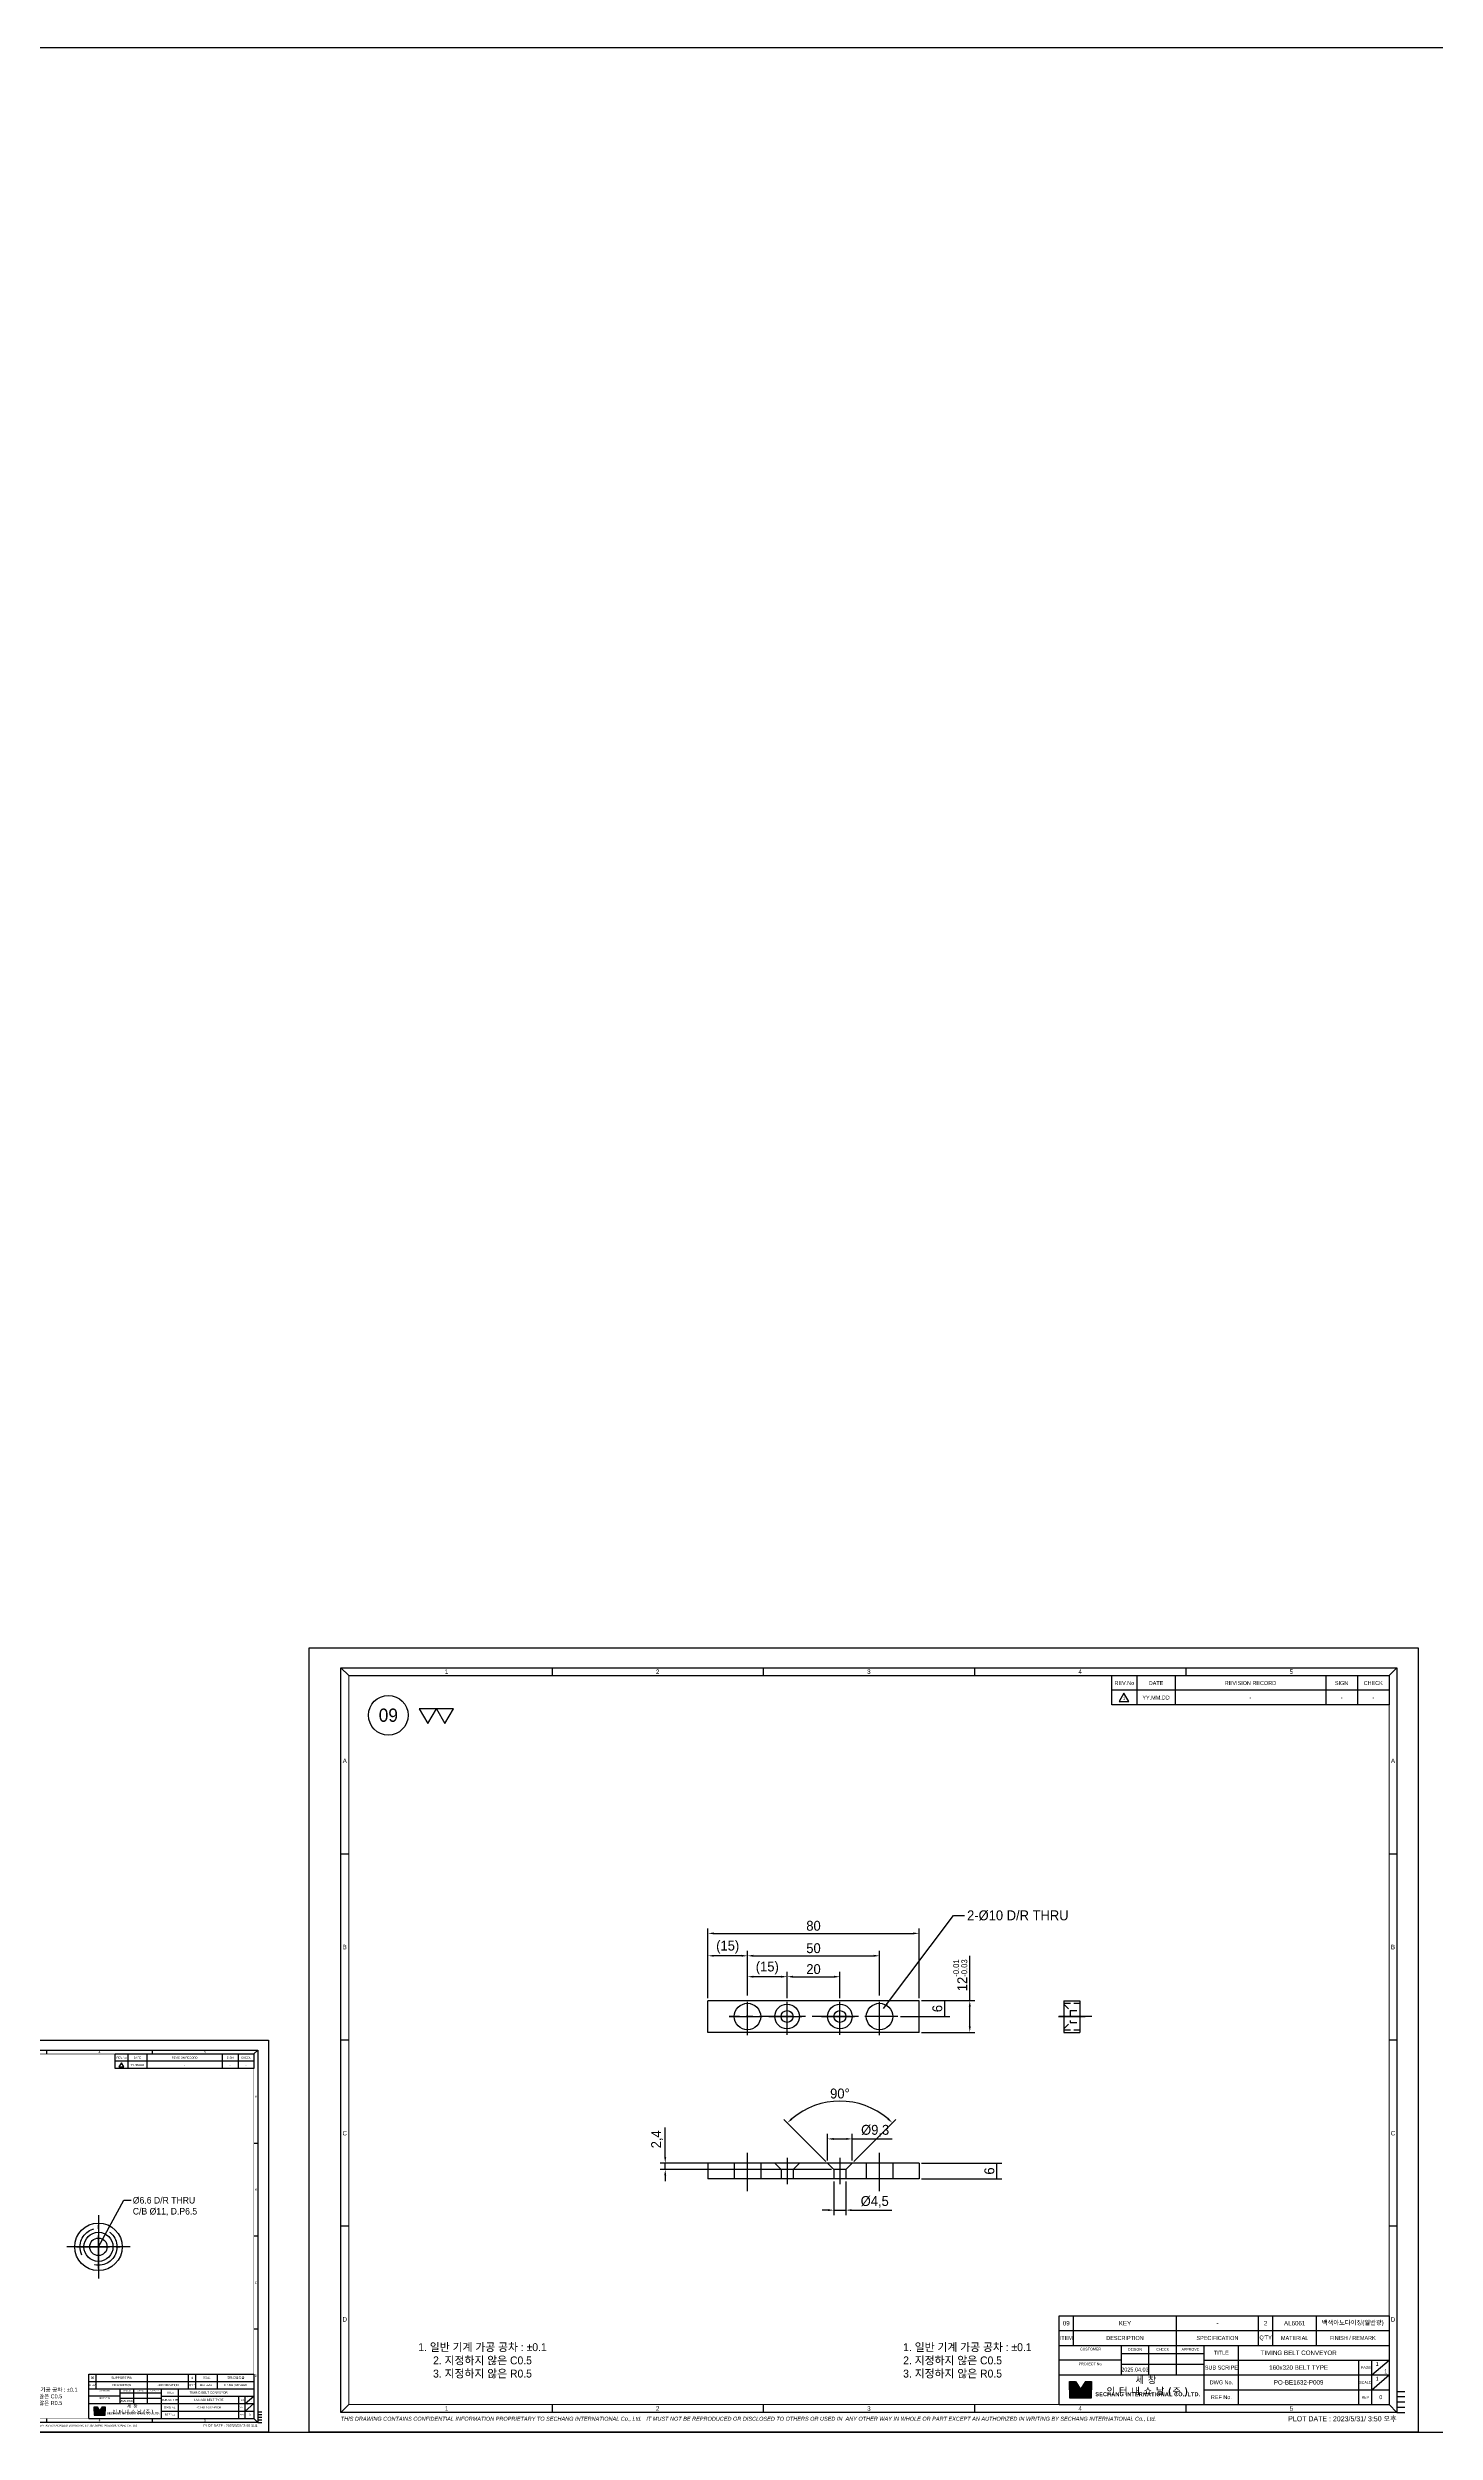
# Model space of a CAD drawing. Header units: inches. Extents: x 0 to 23821, y 0 to 11279.
# Drawn here: x 19814 to 20339, y 7288 to 8191 of the extents above; entities that cross this region are included whole.
import ezdxf
from ezdxf.enums import TextEntityAlignment as Align

# ---------------------------------------------------------------- set-up
doc = ezdxf.new("R2010")
doc.units = ezdxf.units.IN
doc.header["$LTSCALE"] = 10
doc.header["$MEASUREMENT"] = 0
for name, pattern in [('CENTER', [2, 1.25, -0.25, 0.25, -0.25]), ('HIDDEN', [0.375, 0.25, -0.125]), ('HIDDENX2', [0.75, 0.5, -0.25]), ('PHANTOM', [2.5, 1.25, -0.25, 0.25, -0.25, 0.25, -0.25])]:
    doc.linetypes.add(name, pattern=pattern)
doc.layers.get('Defpoints').update_dxf_attribs({"color": 8})
for name, color, linetype in [('11', 1, 'CENTER'), ('22', 2, 'HIDDEN'), ('66', 6, 'PHANTOM'), ('77', 40, 'HIDDEN'), ('CENTER LINE', 1, 'CENTER'), ('CENTERLINE', 1, 'CENTER'), ('HIDDEN LINE', 4, 'HIDDEN'), ('HiddenLine', 4, 'HIDDENX2'), ('T', 3, 'Continuous')]:
    doc.layers.add(name, color=color, linetype=linetype)
doc.styles.add('SCI', font='')
doc.styles.get('SCI').set_extended_font_data('Gulim')
doc.dimstyles.new('SCH', dxfattribs={"dimtxt": 2.5, "dimasz": 2, "dimexe": 1.25, "dimexo": 0.625, "dimtad": 1, "dimdec": 8, "dimtxsty": 'SCI', "dimcen": 2.5, "dimclrd": 4, "dimclre": 4, "dimclrt": 7, "dimadec": 8, "dimazin": 2, "dimtfac": 1, "dimtdec": 8, "dimtmove": 0, "dimatfit": 3, "dimfxl": 1, "dimarcsym": 0})

# ---------------------------------------------------------------- blocks, each defined once
blk = doc.blocks.new('A$C5b8731fd')
for p, q in [((0, 0), (-2.3, -3.9)), ((2.3, -3.9), (0, 0)), ((-2.3, -3.9), (2.3, -3.9))]:
    blk.add_line(p, q)
blk = doc.blocks.new('SECHANG TITLE')
h = blk.add_hatch(color=162)
h.dxf.hatch_style = 1
h.paths.add_polyline_path([(6.08, -25.11), (4.21, -25.11), (4.21, -27.9), (7.94, -27.9)])
h.paths.add_polyline_path([(12.06, -25.11), (10.19, -25.11), (8.33, -27.9), (12.06, -27.9)])
h.paths.add_polyline_path([(12.06, -28.1), (4.21, -28.1), (4.21, -30.89), (12.06, -30.89)])
at = {"color": 3}
for p, q in [((125, 0), (125, -33.6)), ((0, -5.6), (125, -5.6)), ((0, -33.6), (0, -5.6)), ((5.5, -11.2), (5.5, -5.6)), ((44.5, -22.4), (44.5, -5.6)), ((75.5, -11.2), (75.5, -5.6)), ((81, -11.2), (81, -5.6)), ((97.5, -11.2), (97.5, -5.6)), ((0, -11.2), (125, -11.2)), ((23.5, -16.8), (0, -16.8)), ((23.5, -11.2), (23.5, -22.4)), ((23.5, -14.2), (55, -14.2)), ((34, -22.4), (34, -11.2)), ((55, -33.6), (55, -11.2)), ((55, -16.8), (125, -16.8)), ((68, -33.6), (68, -11.2)), ((113.5, -33.6), (113.5, -16.8)), ((118.5, -22.4), (125, -16.8)), ((118.5, -33.6), (118.5, -16.8)), ((0, -22.4), (125, -22.4)), ((23.5, -18.3), (55, -18.3)), ((118.5, -28), (125, -22.4)), ((0, -33.6), (125, -33.6)), ((55, -28), (125, -28))]:
    blk.add_line(p, q, dxfattribs=at)
for p, q in [((4, -28), (4, -24.9)), ((4, -24.9), (6.19, -24.9)), ((4.21, -27.9), (4.21, -25.11)), ((4.21, -25.11), (6.08, -25.11)), ((6.08, -25.11), (7.94, -27.9)), ((6.19, -24.9), (8.13, -27.81)), ((10.08, -24.9), (8.13, -27.81)), ((10.19, -25.11), (8.33, -27.9)), ((10.08, -24.9), (12.27, -24.9)), ((10.19, -25.11), (12.06, -25.11)), ((12.06, -25.11), (12.06, -27.9)), ((12.27, -24.9), (12.27, -28)), ((4, -28), (4, -31.1)), ((4, -31.1), (12.27, -31.1)), ((7.94, -27.9), (4.21, -27.9)), ((12.06, -28.1), (4.21, -28.1)), ((4.21, -28.1), (4.21, -30.89)), ((4.21, -30.89), (12.06, -30.89)), ((12.06, -27.9), (8.33, -27.9)), ((12.06, -30.89), (12.06, -28.1)), ((12.27, -31.1), (12.27, -28))]:
    blk.add_line(p, q)
at = {"attachment_point": 5, "style": 'SCI'}
for s, insert, char_height, width in [('ITEM', (2.75, -8.4), 1.5, 5.5), ('DESCRIPTION', (25, -8.4), 1.5, 39), ('SPECIFICATION', (60, -8.4), 1.5, 31), ("Q'TY", (78.25, -8.4), 1.5, 5.5), ('MATERIAL', (89.25, -8.4), 1.5, 16.5), ('FINISH / REMARK', (111.25, -8.4), 1.5, 27.5), (' PROJECT No.', (11.75, -18.2), 1, 23.5), (' CUSTOMER', (11.75, -12.6), 1, 23.5), ('DESIGN', (28.75, -12.7), 1, 10.5), ('CHECK', (39.25, -12.7), 1, 10.5), ('APPROVE', (49.75, -12.7), 1, 10.5), ('TITLE', (61.5, -14), 1.5, 13), ('{\\fGulim|b1|i0|c129|p50;\\T1.45;세창 인터내쇼날(주)}', (33.63, -26.75), 2.5, 38.7333), ('SUB SCRIPE', (61.5, -19.6), 1.5, 13), ('DWG No.', (61.5, -25.2), 1.5, 13), ('SCALE', (116, -25.2), 1, 5), (' PAGE', (116, -19.6), 1, 5), ('{\\fGulim|b1|i0|c129|p50;\\T1.05;SECHANG INTERNATIONAL CO., LTD.}', (33.63, -29.85), 1.5, 38.7333), ('REF No.', (61.5, -30.8), 1.5, 13), ('REV', (116, -30.8), 1, 5)]:
    blk.add_mtext(s, dxfattribs=dict(at, insert=insert, char_height=char_height, width=width))
blk = doc.blocks.new('SECHANG REV')
at = {"color": 7}
blk.add_line((-52.5, 0), (-52.5, 5.5), dxfattribs=at)
blk.add_line((52.5, 0), (-52.5, 0))
at = {"color": 3}
for p, q in [((-43, 5.5), (-43, 0)), ((-28.5, 5.5), (-28.5, 0)), ((28.5, 5.5), (28.5, 0)), ((40.5, 5.5), (40.5, 0)), ((52.5, 5.5), (52.5, 0))]:
    blk.add_line(p, q, dxfattribs=at)
blk = doc.blocks.new('SECHANG A3')
at = {"color": 2}
for p, q in [((-198, 289.5), (-195, 286.5)), ((-118, 289.5), (-118, 286.5)), ((-38, 289.5), (-38, 286.5)), ((42, 289.5), (42, 286.5)), ((122, 289.5), (122, 286.5)), ((202, 289.5), (199, 286.5)), ((-195, 10.5), (-198, 7.5)), ((-118, 10.5), (-118, 7.5)), ((-38, 10.5), (-38, 7.5)), ((42, 10.5), (42, 7.5)), ((122, 10.5), (122, 7.5)), ((199, 10.5), (202, 7.5))]:
    blk.add_line(p, q, dxfattribs=at)
at = {"color": 3}
blk.add_line((94, 286.5), (199, 286.5), dxfattribs=at)
for p, q in [((-198, 219), (-195, 219)), ((199, 219), (202, 219)), ((-195, 148.5), (-198, 148.5)), ((202, 148.5), (199, 148.5)), ((-195, 78), (-198, 78)), ((202, 78), (199, 78)), ((202, 15.5), (205, 15.5))]:
    blk.add_line(p, q)
at = {"color": 1}
blk.add_lwpolyline([(-210, 297), (210, 297), (210, 0), (-210, 0)], close=True, dxfattribs=at)
at = {"color": 2}
blk.add_lwpolyline([(-198, 289.5), (202, 289.5), (202, 7.5), (-198, 7.5)], close=True, dxfattribs=at)
at = {"const_width": 0.4}
blk.add_lwpolyline([(-195, 286.5), (199, 286.5), (199, 10.5), (-195, 10.5)], close=True, dxfattribs=at)
at = {"layer": '11', "ltscale": 5}
blk.add_line((202, 11.5), (205, 11.5), dxfattribs=at)
at = {"layer": '22', "ltscale": 5}
blk.add_line((202, 13.5), (205, 13.5), dxfattribs=at)
at = {"layer": '66', "ltscale": 3}
blk.add_line((202, 9.5), (205, 9.5), dxfattribs=at)
at = {"layer": 'T'}
blk.add_line((202, 7.5), (205, 7.5), dxfattribs=at)
for name, p in [('SECHANG REV', (146.5, 281)), ('SECHANG TITLE', (74, 44.1))]:
    blk.add_blockref(name, p)
at = {"linetype": 'Continuous', "style": 'SCI'}
blk.add_text('PLOT DATE : 2023/5/31/ 3:50 오후', height=1.92, dxfattribs=at).set_placement((201.86, 4.16), align=Align.RIGHT)
at = {"color": 2, "style": 'SCI'}
for s, insert, char_height, width, attachment_point in [('1', (-158, 288), 1.7, 80, 5), ('2', (-78, 288), 1.7, 80, 5), ('3', (2, 288), 1.7, 80, 5), ('4', (82, 288), 1.7, 80, 5), ('5', (162, 288), 1.7, 80, 5), ('A', (-196.5, 254.25), 1.7, 3, 5), ('A', (200.5, 254.25), 1.7, 3, 5), ('B', (-196.5, 183.75), 1.7, 3, 5), ('B', (200.5, 183.75), 1.7, 3, 5), ('C', (-196.5, 113.25), 1.7, 3, 5), ('C', (200.5, 113.25), 1.7, 3, 5), ('D', (-196.5, 42.75), 1.7, 3, 5), ('D', (200.5, 42.75), 1.7, 3, 5), ('1. 일반 기계 가공 공차 : ±0.1\\P2. 지정하지 않은 C0.5\\P3. 지정하지 않은 R0.5', (14.98, 27.07), 3, 83.5818, 4), ('TIMING BELT CONVEYOR', (164.75, 30.1), 1.7, 45.5, 5), ('2025.04.03', (102.75, 23.75), 1.5, 10.5, 5), ('\\pi1.42726;1', (195.75, 23.1), 1.5, 3.25, 4), ('1', (-158, 9), 1.7, 80, 5), ('2', (-78, 9), 1.7, 80, 5), ('3', (2, 9), 1.7, 80, 5), ('4', (82, 9), 1.7, 80, 5), ('5', (162, 9), 1.7, 80, 5)]:
    blk.add_mtext(s, dxfattribs=dict(at, insert=insert, char_height=char_height, width=width, attachment_point=attachment_point))
at = {"char_height": 1.5, "attachment_point": 5, "style": 'SCI'}
for s, insert, width in [('REV.No', (98.75, 283.7), 9.5), ('DATE', (110.75, 283.7), 14.5), ('REVISION RECORD', (146.5, 283.7), 57), ('SIGN', (181, 283.7), 12), ('CHECK', (193, 283.7), 12)]:
    blk.add_mtext(s, dxfattribs=dict(at, insert=insert, width=width))
at = {"color": 3, "insert": (-198, 5), "char_height": 1.5, "width": 400.0238, "attachment_point": 4, "style": 'SCI'}
blk.add_mtext('{\\fArial|b0|i1|c0|p34;THIS DRAWING CONTAINS CONFIDENTIAL INFORMATION PROPRIETARY TO SECHANG INTERNATIONAL Co., Ltd.   IT MUST NOT BE REPRODUCED OR DISCLOSED TO OTHERS OR USED IN  ANY OTHER WAY IN WHOLE OR PART EXCEPT AN AUTHORIZED IN WRITING BY SECHANG INTERNATIONAL Co., Ltd.  }', dxfattribs=at)
blk = doc.blocks.new('A$C22515e4a')
at = {"color": 3}
for p, q in [((0, 0), (125, 0)), ((0, -5.6), (0, 0)), ((5.5, -5.6), (5.5, 0)), ((44.5, -5.6), (44.5, 0)), ((75.5, -5.6), (75.5, 0)), ((81, -5.6), (81, 0)), ((97.5, -5.6), (97.5, 0)), ((125, 0), (125, -5.6))]:
    blk.add_line(p, q, dxfattribs=at)
blk = doc.blocks.new('MDCBM6', base_point=(40751.01, 10879.93))
at = {"color": 7, "linetype": 'Continuous'}
for radius in [5.5, 3.3]:
    blk.add_circle((40751.01, 10879.93), radius, dxfattribs=at)
at = {"layer": '11'}
for p, q in [((40751.01, 10871.68), (40751.01, 10888.18)), ((40742.76, 10879.93), (40759.26, 10879.93))]:
    blk.add_line(p, q, dxfattribs=at)
blk = doc.blocks.new('A$C8c8529ab')
blk.add_circle((0, 0), 9)
at = {"layer": 'CENTER LINE', "ltscale": 5}
for p, q in [((0, 12), (0, -12)), ((12, 0), (-12, 0))]:
    blk.add_line(p, q, dxfattribs=at)
at = {"layer": 'HIDDEN LINE', "ltscale": 5}
blk.add_circle((0, 0), 7, dxfattribs=at)
blk.add_blockref('MDCBM6', (0, 0))
blk = doc.blocks.new('*U546')
at = {"color": 2}
for points in [[(0, 0), (1.5, 2.6), (-1.5, 2.6)], [(3, 0), (4.5, 2.6), (1.5, 2.6)]]:
    blk.add_lwpolyline(points, close=True, dxfattribs=at)
blk = doc.blocks.new('A$C1D625E36')
for p, q in [((40, 0), (-40, 0)), ((-40, 0), (-40, -6)), ((40, -6), (-40, -6)), ((40, 0), (40, -6))]:
    blk.add_line(p, q)
at = {"layer": 'CENTERLINE', "ltscale": 5}
for p, q in [((-25, -10.6), (-25, 3.9)), ((25, -10.6), (25, 3.9))]:
    blk.add_line(p, q, dxfattribs=at)
at = {"layer": 'CENTERLINE', "ltscale": 1.425}
for p, q in [((-10, 2), (-10, -8)), ((10, 2), (10, -8))]:
    blk.add_line(p, q, dxfattribs=at)
at = {"layer": 'HiddenLine', "ltscale": 5}
for p, q in [((-30, 0), (-30, -6)), ((-20, 0), (-20, -6)), ((20, 0), (20, -6)), ((30, 0), (30, -6))]:
    blk.add_line(p, q, dxfattribs=at)
at = {"layer": 'HiddenLine', "ltscale": 2.85}
for p, q in [((-14.65, 0), (-12.25, -2.4)), ((-5.35, 0), (-7.75, -2.4)), ((5.35, 0), (7.75, -2.4)), ((14.65, 0), (12.25, -2.4)), ((-7.75, -2.4), (-12.25, -2.4)), ((-12.25, -2.4), (-12.25, -6)), ((-7.75, -2.4), (-7.75, -6)), ((12.25, -2.4), (7.75, -2.4)), ((7.75, -2.4), (7.75, -6)), ((12.25, -2.4), (12.25, -6))]:
    blk.add_line(p, q, dxfattribs=at)
blk = doc.blocks.new('MDCSM4', base_point=(159210.18, -20101.08))
at = {"color": 7, "linetype": 'Continuous'}
for radius in [4.65, 2.25]:
    blk.add_circle((159210.18, -20101.08), radius, dxfattribs=at)
at = {"layer": '11'}
for p, q in [((159210.18, -20108.05), (159210.18, -20094.1)), ((159203.21, -20101.08), (159217.16, -20101.08))]:
    blk.add_line(p, q, dxfattribs=at)
blk = doc.blocks.new('A$C02CF22F7')
for p, q in [((-40, -6), (-40, 6)), ((40, 6), (-40, 6)), ((40, -6), (40, 6)), ((40, -6), (-40, -6))]:
    blk.add_line(p, q)
for centre in [(-25, 0), (25, 0)]:
    blk.add_circle(centre, 5)
at = {"layer": '11'}
for p, q in [((32, 0), (-32, 0)), ((-32, 0), (-18, 0)), ((-25, -7), (-25, 7)), ((-14, 0), (-6, 0)), ((14, 0), (6, 0)), ((25, -7), (25, 7))]:
    blk.add_line(p, q, dxfattribs=at)
for p in [(-10, 0), (10, 0)]:
    blk.add_blockref('MDCSM4', p)
blk = doc.blocks.new('*D1768')
at = {"color": 4, "lineweight": -2, "transparency": 16777216}
for p, q in [((20162.82, 7451.07), (20162.82, 7468.06)), ((20144.58, 7451.07), (20164.7, 7451.07)), ((20162.82, 7441.32), (20162.82, 7448.82)), ((20144.58, 7439.07), (20164.7, 7439.07))]:
    blk.add_line(p, q, dxfattribs=at)
at = {"color": 4, "transparency": 16777216}
for points in [[(20162.45, 7448.82), (20163.2, 7448.82), (20162.82, 7451.07)], [(20162.45, 7441.32), (20163.2, 7441.32), (20162.82, 7439.07)]]:
    blk.add_solid(points, dxfattribs=at)
at = {"layer": 'Defpoints', "color": 0, "transparency": 16777216}
for p in [(20143.64, 7451.07), (20162.82, 7451.07), (20143.64, 7439.07)]:
    blk.add_point(p, dxfattribs=at)
at = {"color": 7, "transparency": 16777216, "insert": (20159.2, 7460.69), "char_height": 3.75, "attachment_point": 5, "rotation": 90, "style": 'SCI'}
blk.add_mtext('12{\\H0.59x;\\S-0.01^ -0.03;}', dxfattribs=at)
blk = doc.blocks.new('*D1769')
at = {"color": 4, "lineweight": -2, "transparency": 16777216}
for p, q in [((20144.58, 7451.07), (20155.29, 7451.07)), ((20153.42, 7445.07), (20153.42, 7451.07)), ((20136.58, 7445.07), (20155.29, 7445.07))]:
    blk.add_line(p, q, dxfattribs=at)
at = {"layer": 'Defpoints', "color": 0, "transparency": 16777216}
for p in [(20143.64, 7451.07), (20153.42, 7451.07), (20135.64, 7445.07)]:
    blk.add_point(p, dxfattribs=at)
at = {"color": 7, "transparency": 16777216, "insert": (20150.56, 7448.07), "char_height": 3.75, "attachment_point": 5, "rotation": 90, "style": 'SCI'}
blk.add_mtext('6', dxfattribs=at)
blk = doc.blocks.new('*D1770')
at = {"color": 4, "lineweight": -2, "transparency": 16777216}
for p, q in [((20063.64, 7452), (20063.64, 7478.42)), ((20065.89, 7476.54), (20141.39, 7476.54)), ((20143.64, 7452), (20143.64, 7478.42))]:
    blk.add_line(p, q, dxfattribs=at)
at = {"color": 4, "transparency": 16777216}
for points in [[(20065.89, 7476.92), (20065.89, 7476.17), (20063.64, 7476.54)], [(20141.39, 7476.92), (20141.39, 7476.17), (20143.64, 7476.54)]]:
    blk.add_solid(points, dxfattribs=at)
at = {"layer": 'Defpoints', "color": 0, "transparency": 16777216}
for p in [(20143.64, 7476.54), (20063.64, 7451.07), (20143.64, 7451.07)]:
    blk.add_point(p, dxfattribs=at)
at = {"color": 7, "transparency": 16777216, "insert": (20103.64, 7479.4), "char_height": 3.75, "attachment_point": 5, "style": 'SCI'}
blk.add_mtext('80', dxfattribs=at)
blk = doc.blocks.new('*D1771')
at = {"color": 4, "lineweight": -2, "transparency": 16777216}
for p, q in [((20078.64, 7453), (20078.64, 7469.94)), ((20080.89, 7468.06), (20126.39, 7468.06)), ((20128.64, 7453), (20128.64, 7469.94))]:
    blk.add_line(p, q, dxfattribs=at)
at = {"color": 4, "transparency": 16777216}
for points in [[(20080.89, 7468.44), (20080.89, 7467.69), (20078.64, 7468.06)], [(20126.39, 7468.44), (20126.39, 7467.69), (20128.64, 7468.06)]]:
    blk.add_solid(points, dxfattribs=at)
at = {"layer": 'Defpoints', "color": 0, "transparency": 16777216}
for p in [(20128.64, 7468.06), (20078.64, 7452.07), (20128.64, 7452.07)]:
    blk.add_point(p, dxfattribs=at)
at = {"color": 7, "transparency": 16777216, "insert": (20103.64, 7470.92), "char_height": 3.75, "attachment_point": 5, "style": 'SCI'}
blk.add_mtext('50', dxfattribs=at)
blk = doc.blocks.new('*D1772')
at = {"color": 4, "lineweight": -2, "transparency": 16777216}
for p, q in [((20093.64, 7452), (20093.64, 7462.01)), ((20095.89, 7460.14), (20111.39, 7460.14)), ((20113.64, 7452), (20113.64, 7462.01))]:
    blk.add_line(p, q, dxfattribs=at)
at = {"color": 4, "transparency": 16777216}
for points in [[(20095.89, 7460.51), (20095.89, 7459.76), (20093.64, 7460.14)], [(20111.39, 7460.51), (20111.39, 7459.76), (20113.64, 7460.14)]]:
    blk.add_solid(points, dxfattribs=at)
at = {"layer": 'Defpoints', "color": 0, "transparency": 16777216}
for p in [(20113.64, 7460.14), (20093.64, 7451.07), (20113.64, 7451.07)]:
    blk.add_point(p, dxfattribs=at)
at = {"color": 7, "transparency": 16777216, "insert": (20103.64, 7463), "char_height": 3.75, "attachment_point": 5, "style": 'SCI'}
blk.add_mtext('20', dxfattribs=at)
blk = doc.blocks.new('*D1773')
at = {"color": 4, "lineweight": -2, "transparency": 16777216}
for p, q in [((20078.64, 7453), (20078.64, 7462.01)), ((20091.39, 7460.14), (20080.89, 7460.14)), ((20093.64, 7452.98), (20093.64, 7462.01))]:
    blk.add_line(p, q, dxfattribs=at)
at = {"color": 4, "transparency": 16777216}
for points in [[(20080.89, 7460.51), (20080.89, 7459.76), (20078.64, 7460.14)], [(20091.39, 7460.51), (20091.39, 7459.76), (20093.64, 7460.14)]]:
    blk.add_solid(points, dxfattribs=at)
at = {"layer": 'Defpoints', "color": 0, "transparency": 16777216}
for p in [(20078.64, 7460.14), (20078.64, 7452.07), (20093.64, 7452.04)]:
    blk.add_point(p, dxfattribs=at)
at = {"color": 7, "transparency": 16777216, "insert": (20086.14, 7463.43), "char_height": 3.75, "attachment_point": 5, "style": 'SCI'}
blk.add_mtext('(15)', dxfattribs=at)
blk = doc.blocks.new('*D1774')
at = {"color": 4, "lineweight": -2, "transparency": 16777216}
for p, q in [((20063.64, 7452), (20063.64, 7469.94)), ((20076.39, 7468.06), (20065.89, 7468.06)), ((20078.64, 7453), (20078.64, 7469.94))]:
    blk.add_line(p, q, dxfattribs=at)
at = {"color": 4, "transparency": 16777216}
for points in [[(20065.89, 7468.44), (20065.89, 7467.69), (20063.64, 7468.06)], [(20076.39, 7468.44), (20076.39, 7467.69), (20078.64, 7468.06)]]:
    blk.add_solid(points, dxfattribs=at)
at = {"layer": 'Defpoints', "color": 0, "transparency": 16777216}
for p in [(20063.64, 7468.06), (20063.64, 7451.07), (20078.64, 7452.07)]:
    blk.add_point(p, dxfattribs=at)
at = {"color": 7, "transparency": 16777216, "insert": (20071.14, 7471.36), "char_height": 3.75, "attachment_point": 5, "style": 'SCI'}
blk.add_mtext('(15)', dxfattribs=at)
blk = doc.blocks.new('*D1775')
at = {"color": 4, "lineweight": -2, "transparency": 16777216}
for p, q in [((20144.58, 7389.57), (20175.01, 7389.57)), ((20173.13, 7383.57), (20173.13, 7389.57)), ((20144.58, 7383.57), (20175.01, 7383.57))]:
    blk.add_line(p, q, dxfattribs=at)
at = {"layer": 'Defpoints', "color": 0, "transparency": 16777216}
for p in [(20143.64, 7389.57), (20173.13, 7389.57), (20143.64, 7383.57)]:
    blk.add_point(p, dxfattribs=at)
at = {"color": 7, "transparency": 16777216, "insert": (20170.27, 7386.57), "char_height": 3.75, "attachment_point": 5, "rotation": 90, "style": 'SCI'}
blk.add_mtext('6', dxfattribs=at)
blk = doc.blocks.new('*D1776')
at = {"color": 4, "lineweight": -2, "transparency": 16777216}
for p, q in [((20108.99, 7390.5), (20108.99, 7400.59)), ((20111.24, 7398.72), (20116.04, 7398.72)), ((20118.29, 7390.5), (20118.29, 7400.59)), ((20118.29, 7398.72), (20133.43, 7398.72))]:
    blk.add_line(p, q, dxfattribs=at)
at = {"color": 4, "transparency": 16777216}
for points in [[(20111.24, 7399.09), (20111.24, 7398.34), (20108.99, 7398.72)], [(20116.04, 7399.09), (20116.04, 7398.34), (20118.29, 7398.72)]]:
    blk.add_solid(points, dxfattribs=at)
at = {"layer": 'Defpoints', "color": 0, "transparency": 16777216}
for p in [(20118.29, 7398.72), (20108.99, 7389.57), (20118.29, 7389.57)]:
    blk.add_point(p, dxfattribs=at)
at = {"color": 7, "transparency": 16777216, "insert": (20126.99, 7401.81), "char_height": 3.75, "attachment_point": 5, "style": 'SCI'}
blk.add_mtext('%%c9,3', dxfattribs=at)
blk = doc.blocks.new('*D1777')
at = {"color": 4, "lineweight": -2, "transparency": 16777216}
for p, q in [((20047.49, 7391.82), (20047.49, 7403.1)), ((20102.7, 7389.57), (20045.61, 7389.57)), ((20110.45, 7387.17), (20045.61, 7387.17)), ((20047.49, 7387.17), (20047.49, 7389.57)), ((20047.49, 7384.92), (20047.49, 7382.67))]:
    blk.add_line(p, q, dxfattribs=at)
at = {"color": 4, "transparency": 16777216}
for points in [[(20047.11, 7391.82), (20047.86, 7391.82), (20047.49, 7389.57)], [(20047.11, 7384.92), (20047.86, 7384.92), (20047.49, 7387.17)]]:
    blk.add_solid(points, dxfattribs=at)
at = {"layer": 'Defpoints', "color": 0, "transparency": 16777216}
for p in [(20047.49, 7389.57), (20103.64, 7389.57), (20111.39, 7387.17)]:
    blk.add_point(p, dxfattribs=at)
at = {"color": 7, "transparency": 16777216, "insert": (20044.39, 7398.58), "char_height": 3.75, "attachment_point": 5, "rotation": 90, "style": 'SCI'}
blk.add_mtext('2,4', dxfattribs=at)
blk = doc.blocks.new('*D1778')
at = {"color": 4, "lineweight": -2, "transparency": 16777216}
for p, q in [((20108.33, 7390.23), (20092.43, 7406.12)), ((20118.95, 7390.23), (20134.85, 7406.12))]:
    blk.add_line(p, q, dxfattribs=at)
blk.add_arc((20113.64, 7384.92), 28.11, 49.58658, 130.41342, dxfattribs=at)
at = {"color": 4, "transparency": 16777216}
for points in [[(20095.67, 7406.05), (20095.16, 7406.6), (20093.76, 7404.8)], [(20132.12, 7406.6), (20131.61, 7406.05), (20133.52, 7404.8)]]:
    blk.add_solid(points, dxfattribs=at)
at = {"layer": 'Defpoints', "color": 0, "transparency": 16777216}
for p in [(20120.92, 7412.07), (20108.99, 7389.57), (20111.39, 7387.17), (20115.89, 7387.17), (20118.29, 7389.57)]:
    blk.add_point(p, dxfattribs=at)
at = {"color": 7, "transparency": 16777216, "insert": (20113.64, 7415.89), "char_height": 3.75, "attachment_point": 5, "style": 'SCI'}
blk.add_mtext('90°', dxfattribs=at)
blk = doc.blocks.new('*D1779')
at = {"color": 4, "lineweight": -2, "transparency": 16777216}
for p, q in [((20111.39, 7382.63), (20111.39, 7369.88)), ((20115.89, 7382.63), (20115.89, 7369.88)), ((20109.14, 7371.75), (20106.89, 7371.75)), ((20111.39, 7371.75), (20115.89, 7371.75)), ((20118.14, 7371.75), (20133.28, 7371.75))]:
    blk.add_line(p, q, dxfattribs=at)
at = {"color": 4, "transparency": 16777216}
for points in [[(20109.14, 7372.13), (20109.14, 7371.38), (20111.39, 7371.75)], [(20118.14, 7372.13), (20118.14, 7371.38), (20115.89, 7371.75)]]:
    blk.add_solid(points, dxfattribs=at)
at = {"layer": 'Defpoints', "color": 0, "transparency": 16777216}
for p in [(20111.39, 7383.57), (20115.89, 7383.57), (20115.89, 7371.75)]:
    blk.add_point(p, dxfattribs=at)
at = {"color": 7, "transparency": 16777216, "insert": (20126.83, 7374.85), "char_height": 3.75, "attachment_point": 5, "style": 'SCI'}
blk.add_mtext('%%c4,5', dxfattribs=at)
blk = doc.blocks.new('A$C75DE2B17')
for p, q in [((-5.5, 6), (0.5, 6)), ((-5.5, 6), (-5.5, -6)), ((0.5, 6), (0.5, -6)), ((-5.5, -6), (0.5, -6))]:
    blk.add_line(p, q)
at = {"layer": '11'}
for p, q in [((5.1, 0), (-9.4, 0)), ((-7.5, 0), (2.5, 0))]:
    blk.add_line(p, q, dxfattribs=at)
at = {"layer": '22'}
for p, q in [((-5.5, 4.65), (-3.1, 2.25)), ((-3.1, 2.25), (-3.1, -2.25)), ((-3.1, 2.25), (0.5, 2.25)), ((-5.5, -4.65), (-3.1, -2.25)), ((-3.1, -2.25), (0.5, -2.25))]:
    blk.add_line(p, q, dxfattribs=at)
at = {"layer": '77'}
for p, q in [((-5.5, 5), (0.5, 5)), ((-5.5, -5), (0.5, -5))]:
    blk.add_line(p, q, dxfattribs=at)

msp = doc.modelspace()

# ---------------------------------------------------------------- linework, layer by layer
msp.add_lwpolyline([(16750, 7287.62955634), (20882.55034355, 7287.62955634), (20882.55034355, 8190.5429366), (16750, 8190.5429366)], close=True)
msp.add_circle((19942.61590476, 7559.12955634), 7.5)

# ---------------------------------------------------------------- block references
for name, p in [('SECHANG A3', (20122.61590476, 7287.62955634)), ('SECHANG REV', (20269.11590476, 7563.12955634)), ('A$C02CF22F7', (20103.63916657, 7445.06545655)), ('A$C1D625E36', (20103.63916657, 7389.56715835)), ('A$C8c8529ab', (19832.8286497, 7357.86277391)), ('A$C22515e4a', (20196.61590476, 7331.72955634))]:
    msp.add_blockref(name, p)
for name, p, xscale, yscale, zscale in [('A$C5b8731fd', (20221.22494306, 7567.46235646), 0.7999999999999998, 0.7999999999999998, 0.7999999999999998), ('*U546', (19957.55810224, 7555.95161433), 2.16666666666689, 2.16666666666689, 2.16666666666689), ('SECHANG A3', (19792.20187385, 7287.62955634), 0.5, 0.5, 0.5), ('SECHANG REV', (19865.45187385, 7425.37955634), 0.5, 0.5, 0.5), ('A$C5b8731fd', (19841.506393, 7427.5459564), 0.3999999999999999, 0.3999999999999999, 0.3999999999999999), ('A$C22515e4a', (19829.20187385, 7309.67955634), 0.5, 0.5, 0.5)]:
    msp.add_blockref(name, p, dxfattribs=dict(xscale=xscale, yscale=yscale, zscale=zscale))
at = {"ltscale": 0.5}
msp.add_blockref('A$C75DE2B17', (20203.96445377, 7445.06545655), dxfattribs=at)

# ---------------------------------------------------------------- texts
at = {"attachment_point": 5, "style": 'SCI'}
for s, insert, char_height, width in [('YY.MM.DD', (20233.36590476, 7565.82955634), 1.5, 14.5), ('{\\fGulim|b0|i0|c129|p50;1}', (20221.22494306, 7565.51212706), 1.2, 3.6030894832), ('-', (20269.11590476, 7565.82955634), 1.5, 57), ('-', (20303.61590476, 7565.82955634), 1.5, 12), ('-', (20315.61590476, 7565.82955634), 1.5, 12), ('{\\fGulim|b0|i0|c129|p50;1}', (19841.506393, 7426.5708417), 0.6, 1.8015447416), ('YY.MM.DD', (19847.57687385, 7426.72955634), 0.75, 7.25), ('-', (19865.45187385, 7426.72955634), 0.75, 28.5), ('-', (19882.70187385, 7426.72955634), 0.75, 6), ('-', (19888.70187385, 7426.72955634), 0.75, 6)]:
    msp.add_mtext(s, dxfattribs=dict(at, insert=insert, char_height=char_height, width=width))
at = {"color": 2, "style": 'SCI'}
for s, insert, char_height, width, attachment_point in [('09', (19942.61590476, 7559.12955634), 5, 15, 5), ('09', (20199.36590476, 7328.92955634), 1.7, 5.5, 5), ('KEY', (20221.61590476, 7328.92955634), 1.7, 39, 5), ('-', (20256.61590476, 7328.92955634), 1.7, 31, 5), ('2', (20274.86590476, 7328.92955634), 1.7, 5.5, 5), ('AL6061', (20285.86590476, 7328.92955634), 1.7, 16.5, 5), ('백색아노다이징(일반광)', (20307.86590476, 7328.92955634), 1.7, 27.5, 5), ('1. 일반 기계 가공 공차 : ±0.1\\P2. 지정하지 않은 C0.5\\P3. 지정하지 않은 R0.5', (19978.28197194, 7314.70075947), 3, 83.5818366287, 5), ('\\pi1.42726;1', (20315.11590476, 7313.52955634), 1.5, 3.25, 4), ('08', (19830.57687385, 7308.27955634), 0.85, 2.75, 5), ('SUPPORT PIN', (19841.70187385, 7308.27955634), 0.85, 19.5, 5), ('-', (19859.20187385, 7308.27955634), 0.85, 15.5, 5), ('4', (19868.32687385, 7308.27955634), 0.85, 2.75, 5), ('SS41', (19873.82687385, 7308.27955634), 0.85, 8.25, 5), ('경질크롬도금', (19884.82687385, 7308.27955634), 0.85, 13.75, 5), ('160x320 BELT TYPE', (20287.36590476, 7312.12955634), 1.7, 45.5, 5), ('PO-BE1632-P009', (20287.36590476, 7306.52955634), 1.7, 45.5, 5), ('\\pi1.42726;1', (20315.11590476, 7307.92955634), 1.5, 3.25, 4), ('160x320 BELT TYPE', (19874.57687385, 7299.87955634), 0.85, 22.75, 5), ('PO-BE1632-P008', (19874.57687385, 7297.07955634), 0.85, 22.75, 5), ('\\pi0.71363;1', (19888.45187385, 7300.57955634), 0.75, 1.625, 4), ('\\pi0.71363;1', (19888.45187385, 7297.77955634), 0.75, 1.625, 4), ('\\pi2.78862;0', (20315.11590476, 7300.92955634), 1.5, 6.5, 4), ('\\pi1.39431;0', (19888.45187385, 7294.27955634), 0.75, 3.25, 4)]:
    msp.add_mtext(s, dxfattribs=dict(at, insert=insert, char_height=char_height, width=width, attachment_point=attachment_point))
at = {"color": 7, "attachment_point": 1, "style": 'SCI'}
for s, insert, char_height in [('2-%%C10 D/R THRU', (20161.80727633, 7485.2501234), 3.75), ('%%C6.6 D/R THRU\\PC/B %%C11, D.P6.5', (19845.84336174, 7376.74920592), 2.5)]:
    msp.add_mtext(s, dxfattribs=dict(at, insert=insert, char_height=char_height))

# ---------------------------------------------------------------- dimensions: what is measured, and where the dimension line sits
for base, p1, p2, picture, middle in [((20143.6391665692, 7476.5416085668), (20063.6391665692, 7451.0654565463), (20143.6391665692, 7451.0654565463), '*D1770', (20103.6391665692, 7479.4015453178)), ((20128.6391665692, 7468.060749382), (20078.6391665692, 7452.0654565464), (20128.6391665692, 7452.0654565464), '*D1771', (20103.6391665692, 7470.920686133)), ((20113.6391665692, 7460.1375048786), (20093.6391665692, 7451.0654565463), (20113.6391665692, 7451.0654565463), '*D1772', (20103.6391665692, 7462.9974416296))]:
    dim = msp.add_linear_dim(base=base, p1=p1, p2=p2, dimstyle='SCH', override={"dimscale": 1.5, "dimasz": 1.5})
    dim.commit()
    dim.dimension.update_dxf_attribs({"geometry": picture, "text_midpoint": middle})
dim = msp.add_linear_dim(base=(20162.8234987451, 7451.0654565463), p1=(20143.6391665692, 7439.0654565463), p2=(20143.6391665692, 7451.0654565463), angle=90, text='<>{\\H0.59x;\\S-0.01^ -0.03;}', dimstyle='SCH', override={"dimscale": 1.5, "dimasz": 1.5})
dim.commit()
dim.dimension.update_dxf_attribs({"geometry": '*D1768', "text_midpoint": (20159.198390556, 7460.6898989565)})
for base, p1, p2, text, picture, middle in [((20063.6391665692, 7468.060749382), (20078.6391665692, 7452.0654565464), (20063.6391665692, 7451.0654565463), '(<>)', '*D1774', (20071.1391665692, 7471.3576035764)), ((20078.6391665692, 7460.1375048786), (20093.6391665692, 7452.0404565464), (20078.6391665692, 7452.0654565464), '(<>)', '*D1773', (20086.1391665692, 7463.434359073)), ((20118.2891665692, 7398.7151054549), (20108.9891665693, 7389.5671583464), (20118.2891665692, 7389.5671583464), '%%c<>', '*D1776', (20126.9868196984, 7401.8072326187)), ((20115.88916657, 7371.75358601), (20111.38916657, 7383.56715835), (20115.88916657, 7383.56715835), '%%c<>', '*D1779', (20126.83432303, 7374.84820985))]:
    dim = msp.add_linear_dim(base=base, p1=p1, p2=p2, text=text, dimstyle='SCH', override={"dimscale": 1.5, "dimasz": 1.5})
    dim.commit()
    dim.dimension.update_dxf_attribs({"geometry": picture, "text_midpoint": middle})
for base, p1, p2, picture, middle in [((20153.4151779472, 7451.0654565463), (20135.6391665692, 7445.0654565464), (20143.6391665692, 7451.0654565463), '*D1769', (20150.5552411962, 7448.0654565464)), ((20047.4867504, 7389.56715835), (20111.38916657, 7387.16715835), (20103.63916657, 7389.56715835), '*D1777', (20044.39212656, 7398.58488471)), ((20173.1321188525, 7389.5671583464), (20143.6391665692, 7383.5671583464), (20143.6391665692, 7389.5671583464), '*D1775', (20170.2721821015, 7386.5671583464))]:
    dim = msp.add_linear_dim(base=base, p1=p1, p2=p2, angle=90, dimstyle='SCH', override={"dimscale": 1.5, "dimasz": 1.5})
    dim.commit()
    dim.dimension.update_dxf_attribs({"geometry": picture, "text_midpoint": middle})
dim = msp.add_angular_dim_2l(base=(20120.9157676208, 7412.0738031775), line1=((20118.2891665693, 7389.5671583464), (20115.8891665692, 7387.1671583464)), line2=((20108.9891665693, 7389.5671583464), (20111.3891665692, 7387.1671583464)), dimstyle='SCH', override={"dimscale": 1.5, "dimasz": 1.5})
dim.commit()
dim.dimension.update_dxf_attribs({"geometry": '*D1778', "text_midpoint": (20113.6391665692, 7415.8917226308)})

# ---------------------------------------------------------------- leaders
at = {"annotation_type": 0, "has_hookline": 1, "hookline_direction": 0}
for points, override, text_width in [([(20130.15558714, 7448.13889502), (20156.65200917, 7483.3751234), (20160.86977633, 7483.3751234)], {"dimscale": 1.5, "dimasz": 1.5, "dimgap": 0.625, "dimtad": 0}, 41.65945406), ([(19832.8286497, 7357.86277391), (19842.40701737, 7375.49920592), (19845.21836174, 7375.49920592)], {"dimasz": 1.5, "dimgap": 0.625, "dimtad": 0}, 26.6045273)]:
    msp.add_leader(points, dimstyle='SCH', override=override, dxfattribs=dict(at, text_width=text_width))

doc.saveas('drawing.dxf')
